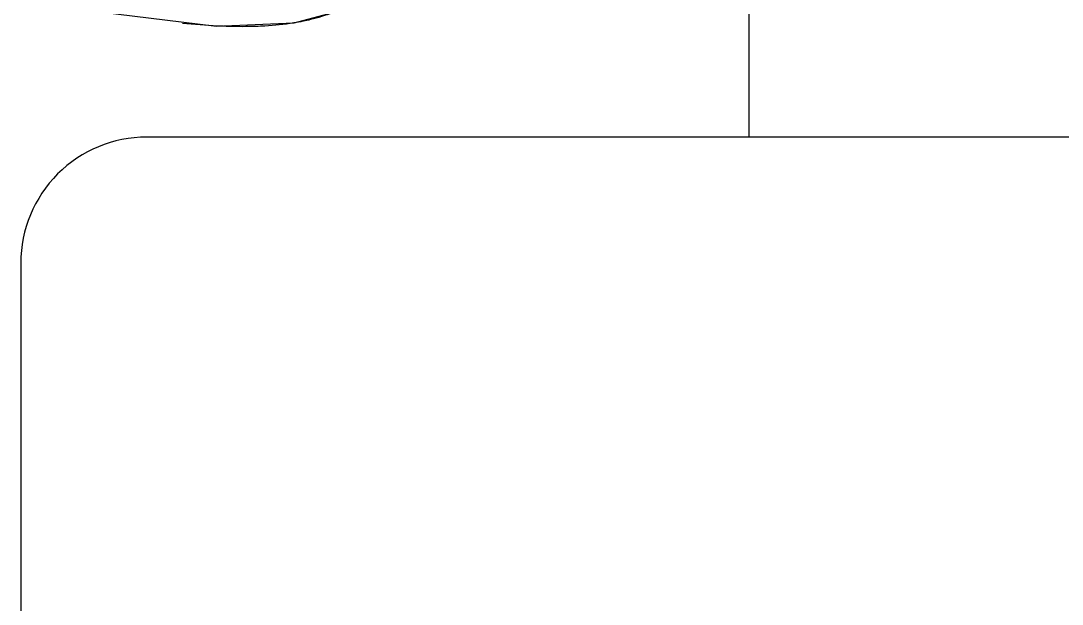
# Model space of a CAD drawing. Header units: millimetres. Extents: x 789 to 15176, y 607 to 3602.
# Drawn here: x 4495 to 5323, y 2115 to 2578 of the extents above; entities that cross this region are included whole.
import ezdxf

# ---------------------------------------------------------------- set-up
doc = ezdxf.new("R2010")
doc.units = ezdxf.units.MM
doc.layers.add('ASSEM_MEMBER_1', color=7, linetype='Continuous')

msp = doc.modelspace()

# ---------------------------------------------------------------- linework, layer by layer
msp.add_line((5073.7, 2485.93), (5073.7, 2730.45))
msp.add_lwpolyline([(5859.65, 2485.93), (4594.69, 2485.93, 0.414214), (4494.69, 2385.93), (4494.69, 1212.68, 0.414214), (4594.69, 1112.68), (5859.65, 1112.68, 0.414214), (5959.65, 1212.68), (5959.65, 2385.93, 0.414214)], format="xyb", close=True)
at = {"layer": 'ASSEM_MEMBER_1', "color": 7, "linetype": 'Continuous'}
msp.add_line((4650.16, 2573.95), (4557.36, 2585.17), dxfattribs=at)
msp.add_lwpolyline([(4742.53, 2584.8), (4711.65, 2576.54), (4650.16, 2573.95)], dxfattribs=at)
for points, knots in [([(4742.45, 2584.77), (4736.81, 2582.55), (4729.05, 2580.15), (4721.16, 2578.39), (4719.17, 2577.99)], [0, 0, 0, 0, 0.749296, 1, 1, 1, 1]), ([(4660.36, 2573.84), (4657.28, 2573.93), (4644.88, 2574.41), (4632.51, 2575.38), (4623.24, 2576.31)], [0, 0, 0, 0, 0.248774, 1, 1, 1, 1]), ([(4719.17, 2577.99), (4716.67, 2577.48), (4706.6, 2575.65), (4696.39, 2574.64), (4688.72, 2574.19)], [0, 0, 0, 0, 0.248797, 1, 1, 1, 1]), ([(4688.72, 2574.19), (4686.37, 2574.06), (4676.92, 2573.63), (4667.46, 2573.65), (4660.36, 2573.84)], [0, 0, 0, 0, 0.248848, 1, 1, 1, 1])]:
    msp.add_open_spline(points, degree=3, knots=knots, dxfattribs=at)

doc.saveas('drawing.dxf')
